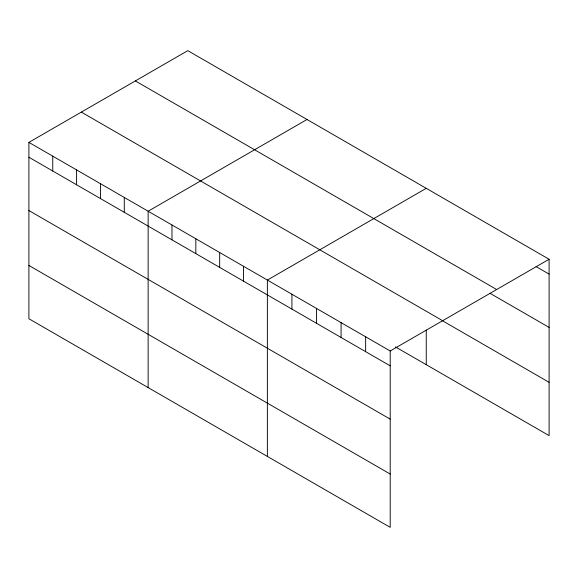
<?xml version="1.0" encoding="UTF-8"?>
<svg xmlns="http://www.w3.org/2000/svg" width="578" height="578" viewBox="0 0 578 578"><rect width="100%" height="100%" fill="white"/><g stroke="black" fill="none" stroke-linecap="round" stroke-linejoin="round"><path stroke-width="0.87" d="M28.9 142.383L390.208 350.983L390.208 527.346L28.9 318.745L28.9 142.383L187.792 50.654L549.1 259.255L549.1 435.617L395.482 346.923M307.019 119.487L148.134 211.223L148.134 387.585M426.253 188.327L267.368 280.063L267.368 456.425M390.208 350.983L549.1 259.255M536.044 266.581L549.1 274.116M135.353 80.92L496.668 289.527M489.978 293.277L549.1 327.408M81.332 112.11L442.647 320.711M442.38 320.703L549.1 382.318M28.9 157.245L390.208 365.845M28.9 210.544L390.208 419.144M28.9 265.454L390.208 474.054M426.253 330.045L426.253 364.689M365.643 336.801L365.643 351.662M341.071 322.618L341.071 337.48M316.506 308.428L316.506 323.297M291.933 294.245L291.933 309.107M243.519 266.292L243.519 281.154M219.669 252.528L219.669 267.39M195.826 238.757L195.826 253.619M171.977 224.994L171.977 239.856M124.284 197.459L124.284 212.321M100.442 183.688L100.442 198.55M76.592 169.918L76.592 184.779M52.75 156.154L52.75 171.016"/></g></svg>
